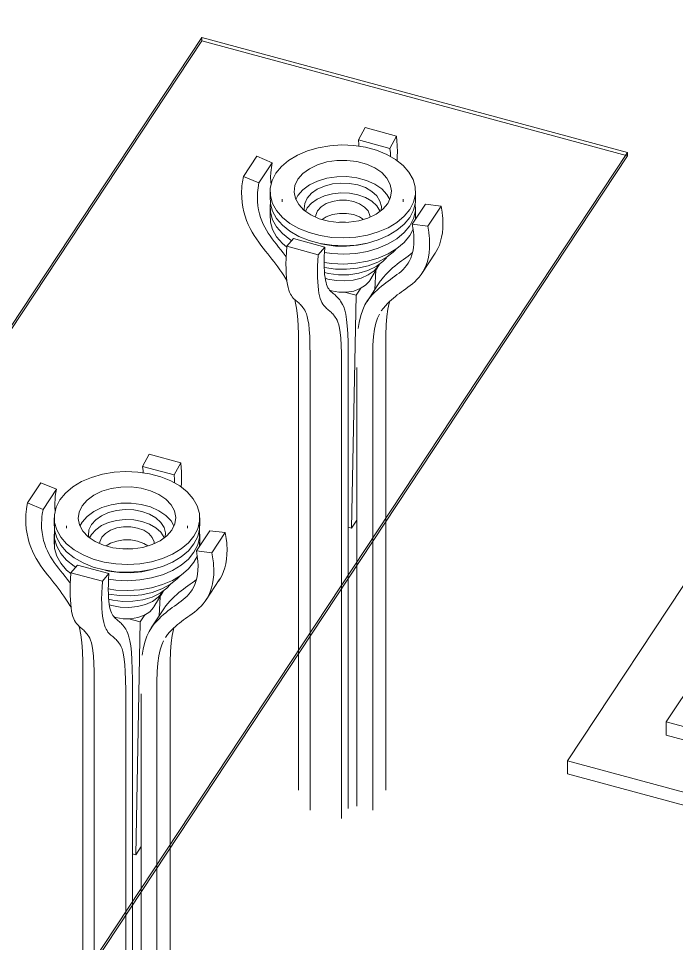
# Model space of a CAD drawing. Header units: millimetres. Extents: x -40531 to 31993, y -28732 to 45416.
# Drawn here: x -12691 to -8847, y -18034 to -12630 of the extents above; entities that cross this region are included whole.
import ezdxf

# ---------------------------------------------------------------- set-up
doc = ezdxf.new("R2010")
doc.units = ezdxf.units.MM
doc.layers.add('A-GENM', color=13, linetype='Continuous', lineweight=9)
doc.layers.add('A-GLAZ-CURT', color=52, linetype='Continuous', lineweight=9)

# ---------------------------------------------------------------- blocks, each defined once
blk = doc.blocks.new('water view - water view-248773-3D Section')
at = {"layer": 'A-GENM'}
for p, q in [((-6618.3, -12630.3), (-9484, -16966.3)), ((-6384.1, -12922.1), (-8907.2, -16739.7)), ((-8907.2, -16739.7), (-6007.4, -17522.6)), ((-8907.2, -16739.7), (-8907.2, -16816.6)), ((-6007.4, -17599.5), (-8907.2, -16816.6)), ((-9484, -16966.3), (-6178.7, -17858.7)), ((-9484, -16966.3), (-9484, -17043.2)), ((-6178.7, -17935.6), (-9484, -17043.2))]:
    blk.add_line(p, q, dxfattribs=at)
blk = doc.blocks.new('Family8 - COLUMN-V24-3D Section')
at = {"layer": 'A-GENM'}
for p, q in [((-10704.7, -13339.4), (-10666.4, -13268)), ((-10482.4, -13317.7), (-10666.4, -13268)), ((-10704.7, -13339.4), (-10520.8, -13389)), ((-10482.4, -13317.7), (-10520.8, -13389)), ((-11299, -13435.4), (-11376.7, -13553)), ((-11299, -13435.4), (-11208.2, -13473.2)), ((-10517.8, -13428.6), (-10517.4, -13436.8)), ((-11285.9, -13590.8), (-11208.2, -13473.2)), ((-11285.9, -13590.8), (-11376.7, -13553)), ((-11221, -13640.4), (-11221, -13686.5)), ((-11071.2, -13688.3), (-11058.5, -13664.7)), ((-10371.6, -13686.5), (-10371.6, -13640.4)), ((-11149.8, -13686.5), (-11149.8, -13701)), ((-10442.8, -13701), (-10442.8, -13686.5)), ((-10313.1, -13714.9), (-10390.8, -13832.5)), ((-10313.1, -13714.9), (-10222.4, -13726.1)), ((-11221, -13735.4), (-11221, -13764.1)), ((-11221, -13764.1), (-11221, -13793.1)), ((-11014.4, -13756.9), (-11003.9, -13737.1)), ((-10372.1, -13779.7), (-10371.9, -13804.3)), ((-10371.6, -13764.1), (-10371.6, -13735.4)), ((-10371.6, -13793.1), (-10371.6, -13764.1)), ((-10300.1, -13843.6), (-10222.4, -13726.1)), ((-10300.1, -13843.6), (-10390.8, -13832.5)), ((-10385.3, -13861.6), (-10405, -13898.8)), ((-11123.6, -13960.8), (-11085.2, -13916.2)), ((-10901.3, -13965.8), (-11085.2, -13916.2)), ((-11123.6, -13960.8), (-10939.6, -14010.5)), ((-10901.3, -13965.8), (-10939.6, -14010.5)), ((-10334.6, -14119.7), (-10256.9, -14002.1)), ((-10638.4, -14160.5), (-10585.4, -14070.6)), ((-10608.3, -14212.5), (-10603.1, -14100.4)), ((-10582.8, -14066.1), (-10588.7, -14075.9)), ((-10718.5, -14247.5), (-10691.4, -14206.5)), ((-10577.3, -14165.5), (-10655, -14283)), ((-10638.4, -14160.5), (-10640.8, -14164.4)), ((-10785.5, -14229.4), (-10718.5, -14247.5)), ((-10745.1, -15607.8), (-10718.5, -14247.5)), ((-11054.9, -14480.9), (-11054.9, -16340.8)), ((-10544.1, -14480.3), (-10544.1, -15567.9)), ((-10764.8, -14587), (-10764.8, -15901.8)), ((-10987.7, -16239), (-10987.7, -14596.2)), ((-10621.8, -15685.4), (-10621.8, -14597.8)), ((-10803.7, -14645.9), (-10803.7, -15960.7)), ((-10713.9, -14668.7), (-10713.9, -15824.8)), ((-10713.9, -15560.6), (-10745.1, -15607.8)), ((-10745.1, -15607.8), (-10764.8, -15602.5)), ((-10544.1, -15567.9), (-10544.1, -17138.5)), ((-10621.8, -17256), (-10621.8, -15685.4)), ((-10713.9, -15824.8), (-10713.9, -17231.2)), ((-10764.8, -15901.8), (-10764.8, -17245.2)), ((-10803.7, -15960.7), (-10803.7, -17304.1)), ((-10987.7, -17254.4), (-10987.7, -16239)), ((-11054.9, -16340.8), (-11054.9, -17139.1))]:
    blk.add_line(p, q, dxfattribs=at)
for points in [[(-10701.8, -13376.6, 0), (-10702.5, -13365.9, 0), (-10704.7, -13339.4, 0)], [(-10478.7, -13369.5, 0), (-10479.9, -13347.1, 0), (-10482.4, -13317.7, 0)], [(-11187.5, -13534.8, 0), (-11155, -13495, 0), (-11112.7, -13459.3, 0), (-11061.7, -13428.5, 0), (-11003.5, -13403.4, 0), (-10939.7, -13384.9, 0), (-10871.9, -13373.3, 0), (-10802.1, -13368.9, 0), (-10732.1, -13372, 0), (-10663.9, -13382.4, 0), (-10599.3, -13399.9, 0), (-10540, -13423.9, 0), (-10487.8, -13453.8, 0), (-10443.9, -13488.8, 0), (-10409.7, -13528, 0), (-10386, -13570.2, 0), (-10373.5, -13614.3, 0), (-10372.6, -13659.1, 0), (-10383.2, -13703.4, 0), (-10405, -13746, 0)], [(-10520.8, -13389, 0), (-10518.5, -13415.6, 0), (-10517.8, -13428.6, 0)], [(-10478.9, -13460.6, 0), (-10478.1, -13436.7, 0), (-10477.8, -13406.8, 0), (-10478.4, -13376.9, 0), (-10478.7, -13369.5, 0)], [(-11208.2, -13473.2, 0), (-11213.5, -13501.7, 0), (-11215.3, -13515.4, 0)], [(-11058.5, -13569.6, 0), (-11029.7, -13536.3, 0), (-10990.7, -13507.6, 0), (-10943.3, -13484.6, 0), (-10889.4, -13468.5, 0), (-10831.5, -13459.9, 0), (-10772, -13459.1, 0), (-10713.5, -13466.3, 0), (-10658.7, -13481.1, 0), (-10609.9, -13502.9, 0), (-10569.3, -13530.7, 0), (-10538.5, -13563.2, 0), (-10519.1, -13599.2, 0), (-10511.7, -13636.9, 0), (-10516.8, -13674.8, 0), (-10534.1, -13711.2, 0)], [(-11376.7, -13553, 0), (-11382.6, -13584.6, 0), (-11385.5, -13608, 0)], [(-10405, -13746, 0), (-10437.6, -13785.8, 0), (-10479.9, -13821.5, 0), (-10530.8, -13852.3, 0), (-10589, -13877.4, 0), (-10652.9, -13895.9, 0), (-10720.7, -13907.5, 0), (-10790.5, -13911.8, 0), (-10860.5, -13908.8, 0), (-10928.7, -13898.3, 0), (-10993.3, -13880.9, 0), (-11052.6, -13856.9, 0), (-11104.8, -13827, 0), (-11148.6, -13792, 0), (-11182.9, -13752.8, 0), (-11206.6, -13710.6, 0), (-11219.1, -13666.5, 0), (-11220, -13621.7, 0), (-11209.4, -13577.4, 0), (-11187.5, -13534.8, 0)], [(-11215.3, -13515.4, 0), (-11216.7, -13529.4, 0), (-11217.8, -13556.3, 0), (-11217.1, -13582.3, 0), (-11215.4, -13601.7, 0)], [(-11058.5, -13664.7, 0), (-11029.7, -13631.4, 0), (-10990.7, -13602.6, 0), (-10943.3, -13579.7, 0), (-10889.4, -13563.5, 0), (-10831.5, -13554.9, 0), (-10772, -13554.2, 0), (-10713.5, -13561.4, 0), (-10658.7, -13576.2, 0), (-10609.9, -13597.9, 0), (-10569.3, -13625.7, 0), (-10538.5, -13658.3, 0), (-10521.9, -13687.2, 0)], [(-11385.5, -13608, 0), (-11386.2, -13615.7, 0), (-11387.6, -13646.1, 0), (-11387, -13675.8, 0), (-11384.4, -13704.7, 0), (-11380.1, -13732.7, 0), (-11374.3, -13759.8, 0), (-11366.9, -13785.8, 0), (-11358.2, -13810.6, 0), (-11348.4, -13834.3, 0), (-11337.6, -13856.8, 0), (-11325.9, -13878.3, 0), (-11313.6, -13898.8, 0), (-11300.7, -13918.3, 0), (-11287.5, -13937, 0), (-11274.2, -13954.8, 0), (-11260.9, -13972, 0), (-11247.8, -13988.6, 0), (-11235, -14004.6, 0), (-11222.6, -14020.1, 0), (-11210.6, -14035.4, 0), (-11198.9, -14050.7, 0), (-11187.3, -14066, 0), (-11175.8, -14081.7, 0), (-11164.4, -14097.8, 0), (-11152.8, -14114.7, 0), (-11141.1, -14132.3, 0), (-11129.2, -14151.1, 0), (-11123, -14161.3, 0)], [(-11293, -13633, 0), (-11291.2, -13619.3, 0), (-11285.9, -13590.8, 0)], [(-10534.1, -13711.2, 0), (-10562.9, -13744.5, 0), (-10601.8, -13773.2, 0), (-10649.3, -13796.2, 0), (-10703.2, -13812.3, 0), (-10761.1, -13820.9, 0), (-10820.6, -13821.6, 0), (-10879, -13814.4, 0), (-10933.8, -13799.7, 0), (-10982.6, -13777.9, 0), (-11023.3, -13750.1, 0), (-11054, -13717.6, 0), (-11073.5, -13681.6, 0), (-11080.8, -13643.9, 0), (-11075.8, -13606, 0), (-11058.5, -13569.6, 0)], [(-11003.9, -13679.4, 0), (-10979.2, -13651.3, 0), (-10945.3, -13627.4, 0), (-10903.9, -13608.9, 0), (-10857.2, -13596.7, 0), (-10807.3, -13591.5, 0), (-10757, -13593.6, 0), (-10708.6, -13602.7, 0), (-10664.6, -13618.5, 0), (-10627.2, -13640.2, 0), (-10598.3, -13666.6, 0), (-10579.3, -13696.5, 0), (-10571.2, -13728.4, 0), (-10572.4, -13752.1, 0)], [(-11127.1, -14021.8, 0), (-11132.2, -14015.2, 0), (-11145.1, -13998.6, 0), (-11158, -13982.2, 0), (-11171.2, -13965.7, 0), (-11184.2, -13949.4, 0), (-11196.9, -13933.2, 0), (-11209.2, -13917, 0), (-11220.9, -13900.8, 0), (-11232.1, -13884.3, 0), (-11242.5, -13867.5, 0), (-11252.3, -13850.1, 0), (-11261.4, -13832.1, 0), (-11269.6, -13813.1, 0), (-11276.9, -13792.9, 0), (-11283.3, -13771.4, 0), (-11288.5, -13748.7, 0), (-11292.4, -13724.8, 0), (-11294.8, -13699.8, 0), (-11295.5, -13673.9, 0), (-11294.4, -13647, 0), (-11293, -13633, 0)], [(-11220, -13667.8, 0), (-11219.1, -13712.7, 0), (-11206.6, -13756.8, 0), (-11182.9, -13799, 0), (-11148.6, -13838.1, 0), (-11104.8, -13873.1, 0), (-11052.6, -13903, 0), (-10993.3, -13927, 0), (-10928.7, -13944.5, 0), (-10860.5, -13954.9, 0), (-10790.5, -13958, 0), (-10720.7, -13953.7, 0), (-10652.9, -13942.1, 0), (-10589, -13923.5, 0), (-10530.8, -13898.5, 0), (-10479.9, -13867.7, 0), (-10437.6, -13831.9, 0), (-10405, -13792.2, 0)], [(-11003.9, -13737.1, 0), (-10979.2, -13709, 0), (-10945.3, -13685.1, 0), (-10903.9, -13666.6, 0), (-10857.2, -13654.4, 0), (-10807.3, -13649.3, 0), (-10757, -13651.3, 0), (-10708.6, -13660.4, 0), (-10664.6, -13676.2, 0), (-10627.2, -13697.9, 0), (-10598.3, -13724.3, 0), (-10579.3, -13754.2, 0), (-10578.4, -13756.2, 0)], [(-11095.7, -13928, 0), (-11104.8, -13922, 0), (-11148.6, -13887, 0), (-11182.9, -13847.9, 0), (-11206.6, -13805.7, 0), (-11219.1, -13761.6, 0), (-11220, -13716.7, 0), (-11219.5, -13712.6, 0)], [(-11019.9, -13753.4, 0), (-11021.4, -13742.5, 0), (-11018.2, -13710.3, 0), (-11003.9, -13679.4, 0)], [(-10943.3, -13753.4, 0), (-10922.2, -13730.5, 0), (-10892.6, -13711.8, 0), (-10856.3, -13698.6, 0), (-10816, -13691.9, 0), (-10774.3, -13692.1, 0), (-10734.2, -13699.2, 0), (-10698.2, -13712.6, 0), (-10669, -13731.6, 0), (-10648.4, -13754.8, 0), (-10637.9, -13780.5, 0), (-10636.8, -13790.2, 0)], [(-10405, -13792.2, 0), (-10383.2, -13749.6, 0), (-10372.6, -13705.3, 0), (-10372.1, -13673.1, 0)], [(-10373.5, -13709.3, 0), (-10372.6, -13754.2, 0), (-10383.2, -13798.5, 0), (-10405, -13841.1, 0)], [(-11124.9, -13965.1, 0), (-11148.6, -13944.7, 0), (-11182.9, -13905.6, 0), (-11206.6, -13863.4, 0), (-11219.1, -13819.3, 0), (-11220, -13774.4, 0)], [(-10955.8, -13790, 0), (-10954.4, -13779.1, 0), (-10943.3, -13753.4, 0)], [(-10917.7, -13803.9, 0), (-10892.6, -13788.7, 0), (-10856.3, -13775.6, 0), (-10816, -13768.8, 0), (-10774.3, -13769, 0), (-10734.2, -13776.1, 0), (-10698.2, -13789.6, 0), (-10675.1, -13803.7, 0)], [(-10222.4, -13726.1, 0), (-10216.5, -13760.9, 0), (-10213.5, -13785.9, 0)], [(-10815.5, -13820.7, 0), (-10795.7, -13819.2, 0), (-10780.5, -13820.2, 0)], [(-10390.8, -13832.5, 0), (-10385.5, -13863.8, 0), (-10383.7, -13878.5, 0)], [(-10213.5, -13785.9, 0), (-10212.9, -13793.9, 0), (-10211.4, -13825.1, 0), (-10212.1, -13854.5, 0), (-10214.6, -13882, 0), (-10218.9, -13907.7, 0), (-10224.8, -13931.6, 0), (-10232.1, -13953.6, 0), (-10240.8, -13973.8, 0), (-10250.6, -13992.2, 0), (-10261.5, -14008.9, 0)], [(-10405, -13841.1, 0), (-10437.6, -13880.8, 0), (-10479.9, -13916.6, 0), (-10530.8, -13947.4, 0), (-10589, -13972.4, 0), (-10652.9, -13991, 0), (-10720.7, -14002.6, 0), (-10790.5, -14006.9, 0), (-10860.5, -14003.8, 0), (-10903.8, -13998.1, 0)], [(-10383.7, -13878.5, 0), (-10382.4, -13893.3, 0), (-10381.2, -13920.7, 0), (-10382, -13946.3, 0), (-10384.3, -13970, 0), (-10388.2, -13991.8, 0), (-10393.4, -14011.7, 0), (-10399.8, -14029.7, 0), (-10407.1, -14045.9, 0), (-10415.4, -14060.5, 0), (-10424.4, -14073.7, 0), (-10434.2, -14085.8, 0), (-10444.7, -14096.9, 0), (-10455.8, -14107.4, 0), (-10467.5, -14117.3, 0), (-10479.8, -14126.8, 0), (-10492.5, -14136.1, 0), (-10505.5, -14145.5, 0), (-10518.7, -14154.8, 0), (-10531.7, -14164.3, 0), (-10544.5, -14173.8, 0), (-10557.3, -14183.8, 0), (-10570.1, -14194.1, 0), (-10583, -14205.1, 0), (-10596, -14216.8, 0), (-10609, -14229.3, 0), (-10622.3, -14242.8, 0), (-10636.8, -14258.8, 0), (-10652, -14278.7, 0), (-10666.8, -14302.8, 0), (-10680.2, -14331.8, 0), (-10691.8, -14366.1, 0), (-10701.1, -14406.4, 0), (-10706.6, -14441.8, 0)], [(-10291.2, -13903.4, 0), (-10294.2, -13878.5, 0), (-10300.1, -13843.6, 0)], [(-10405, -13898.8, 0), (-10437.6, -13938.5, 0), (-10479.9, -13974.3, 0), (-10530.8, -14005.1, 0), (-10589, -14030.1, 0), (-10652.9, -14048.7, 0), (-10720.7, -14060.3, 0), (-10790.5, -14064.6, 0), (-10860.5, -14061.5, 0), (-10905.6, -14055.5, 0)], [(-10571.5, -14338.1, 0), (-10559.6, -14321.9, 0), (-10547.5, -14308.2, 0), (-10535.6, -14295.8, 0), (-10523.9, -14284.5, 0), (-10512.4, -14273.9, 0), (-10500.9, -14263.9, 0), (-10489.4, -14254.5, 0), (-10477.9, -14245.3, 0), (-10466.1, -14236.5, 0), (-10454.1, -14227.6, 0), (-10441.7, -14218.8, 0), (-10429, -14209.7, 0), (-10415.8, -14200.2, 0), (-10402.5, -14190.2, 0), (-10389.2, -14179.5, 0), (-10376, -14168, 0), (-10363.2, -14155.4, 0), (-10350.8, -14141.6, 0), (-10339.2, -14126.4, 0), (-10328.3, -14109.8, 0), (-10318.5, -14091.4, 0), (-10309.8, -14071.2, 0), (-10302.5, -14049.2, 0), (-10296.6, -14025.3, 0), (-10292.3, -13999.6, 0), (-10289.8, -13972, 0), (-10289.1, -13942.7, 0), (-10290.6, -13911.5, 0), (-10291.2, -13903.4, 0)], [(-11127.3, -14023.9, 0), (-11126.1, -13997.8, 0), (-11123.6, -13960.8, 0)], [(-10659.5, -13943.8, 0), (-10709.8, -13954.5, 0), (-10774.3, -13961, 0), (-10839.5, -13959.7, 0), (-10903.2, -13950.8, 0), (-10924.6, -13946, 0)], [(-10487.5, -13980.1, 0), (-10501.4, -13994.8, 0), (-10542.3, -14027.3, 0), (-10591.8, -14054.4, 0), (-10648.3, -14075.3, 0), (-10709.8, -14089.2, 0), (-10774.3, -14095.6, 0), (-10839.5, -14094.3, 0), (-10903.2, -14085.5, 0), (-10905, -14085.1, 0)], [(-10904.3, -14014.5, 0), (-10903.5, -13999.2, 0), (-10901.3, -13965.8, 0)], [(-10987.7, -14596.2, 0), (-10988.2, -14537.2, 0), (-10989.8, -14488.2, 0), (-10992.4, -14448.1, 0), (-10995.7, -14415.8, 0), (-10999.7, -14390.2, 0), (-11004.1, -14370.3, 0), (-11008.9, -14355, 0), (-11013.9, -14343.3, 0), (-11019, -14334, 0), (-11024.1, -14326.1, 0), (-11029, -14319, 0), (-11033.9, -14312.7, 0), (-11038.7, -14306.9, 0), (-11043.6, -14301.7, 0), (-11048.4, -14296.9, 0), (-11053.4, -14292.3, 0), (-11058.5, -14288, 0), (-11063.7, -14283.6, 0), (-11069.1, -14279.3, 0), (-11074.7, -14274.7, 0), (-11080.3, -14269.6, 0), (-11085.9, -14263.8, 0), (-11091.5, -14257.1, 0), (-11096.9, -14249.2, 0), (-11102.1, -14240, 0), (-11107, -14229.2, 0), (-11111.6, -14216.5, 0), (-11115.8, -14201.8, 0), (-11119.4, -14184.8, 0), (-11122.5, -14165.4, 0), (-11125, -14143.7, 0), (-11126.8, -14119.6, 0), (-11127.9, -14093, 0), (-11128.2, -14063.9, 0), (-11127.6, -14032.2, 0), (-11127.3, -14023.9, 0)], [(-10939.6, -14010.5, 0), (-10942.1, -14047.5, 0), (-10943.4, -14073.5, 0)], [(-10764.8, -14587, 0), (-10765.4, -14523.4, 0), (-10767.3, -14469.9, 0), (-10770.2, -14425.2, 0), (-10774.2, -14388.3, 0), (-10779, -14358.3, 0), (-10784.7, -14334.3, 0), (-10790.9, -14315.6, 0), (-10797.4, -14301.4, 0), (-10803.5, -14290.7, 0), (-10809.1, -14282.1, 0), (-10814.6, -14274.4, 0), (-10820.1, -14267.5, 0), (-10825.5, -14261.3, 0), (-10830.9, -14255.6, 0), (-10836.4, -14250.4, 0), (-10841.8, -14245.6, 0), (-10847.3, -14241, 0), (-10852.8, -14236.4, 0), (-10858.3, -14231.9, 0), (-10863.7, -14227.3, 0), (-10868.9, -14222.3, 0), (-10873.8, -14216.7, 0), (-10878.5, -14210.4, 0), (-10883, -14203.1, 0), (-10887.1, -14194.6, 0), (-10890.9, -14184.8, 0), (-10894.4, -14173.3, 0), (-10897.5, -14159.8, 0), (-10900.2, -14144.1, 0), (-10902.4, -14126.1, 0), (-10904, -14105.7, 0), (-10905, -14082.9, 0), (-10905.3, -14057.6, 0), (-10904.9, -14029.7, 0), (-10904.3, -14014.5, 0)], [(-10541.5, -14027.9, 0), (-10562.9, -14050.8, 0), (-10601.8, -14079.6, 0), (-10649.3, -14102.5, 0), (-10703.2, -14118.6, 0), (-10761.1, -14127.3, 0), (-10820.6, -14128, 0), (-10879, -14120.8, 0), (-10903.9, -14115.1, 0)], [(-10577.3, -14165.5, 0), (-10574.4, -14161.1, 0), (-10559.1, -14141.3, 0), (-10544.6, -14125.2, 0), (-10531.3, -14111.7, 0), (-10518.3, -14099.2, 0), (-10505.3, -14087.5, 0), (-10492.5, -14076.6, 0), (-10479.6, -14066.2, 0), (-10466.8, -14056.3, 0), (-10454, -14046.7, 0), (-10441, -14037.3, 0), (-10427.8, -14027.9, 0), (-10414.8, -14018.6, 0), (-10402.1, -14009.3, 0), (-10390.4, -14000.2, 0)], [(-10943.4, -14073.5, 0), (-10943.6, -14081.8, 0), (-10944.2, -14113.5, 0), (-10944, -14142.7, 0), (-10942.9, -14169.3, 0), (-10941.1, -14193.4, 0), (-10938.6, -14215.1, 0), (-10935.5, -14234.4, 0), (-10931.8, -14251.4, 0), (-10927.7, -14266.2, 0), (-10923.1, -14278.8, 0), (-10918.2, -14289.7, 0), (-10913, -14298.9, 0), (-10907.5, -14306.8, 0), (-10902, -14313.5, 0), (-10896.4, -14319.2, 0), (-10890.7, -14324.3, 0), (-10885.2, -14328.9, 0), (-10879.8, -14333.3, 0), (-10874.6, -14337.6, 0), (-10869.5, -14342, 0), (-10864.5, -14346.6, 0), (-10859.6, -14351.4, 0), (-10854.8, -14356.6, 0), (-10849.9, -14362.3, 0), (-10845.1, -14368.7, 0), (-10840.1, -14375.7, 0), (-10835.1, -14383.6, 0), (-10830, -14392.9, 0), (-10825, -14404.7, 0), (-10820.2, -14420, 0), (-10815.7, -14439.9, 0), (-10811.8, -14465.4, 0), (-10808.5, -14497.7, 0), (-10805.9, -14537.9, 0), (-10804.3, -14586.9, 0), (-10803.7, -14645.9, 0)], [(-10588.7, -14075.9, 0), (-10613.4, -14104, 0), (-10647.3, -14127.9, 0), (-10688.6, -14146.4, 0), (-10735.4, -14158.5, 0), (-10785.2, -14163.7, 0), (-10835.6, -14161.7, 0), (-10884, -14152.5, 0), (-10900.3, -14147.6, 0)], [(-10640.8, -14164.4, 0), (-10663.1, -14188.7, 0), (-10694.5, -14208.5, 0), (-10732.8, -14222.4, 0), (-10775.4, -14229.5, 0), (-10819.5, -14229.3, 0), (-10861.9, -14221.8, 0), (-10873.6, -14218.3, 0)], [(-11076.7, -14272.1, 0), (-11074, -14283.1, 0), (-11066.2, -14322.5, 0), (-11060.1, -14368.1, 0), (-11056.3, -14420.6, 0), (-11054.9, -14480.9, 0)], [(-10521.9, -14281.8, 0), (-10525, -14292.8, 0), (-10532.9, -14328, 0), (-10538.9, -14370.3, 0), (-10542.7, -14420.8, 0), (-10544.1, -14480.3, 0)], [(-10621.8, -14597.8, 0), (-10620.4, -14538.3, 0), (-10616.6, -14487.9, 0), (-10610.6, -14445.5, 0), (-10602.7, -14410.3, 0), (-10593.4, -14381.3, 0), (-10582.9, -14357.5, 0)]]:
    blk.add_polyline3d(points, dxfattribs=at)
blk = doc.blocks.new('Family8 - COLUMN-V25-3D Section')
at = {"layer": 'A-GENM'}
for p, q in [((-11965.5, -15247), (-11927.1, -15175.7)), ((-11743.2, -15225.3), (-11927.1, -15175.7)), ((-11743.2, -15225.3), (-11781.5, -15296.7)), ((-11965.5, -15247), (-11781.5, -15296.7)), ((-12559.7, -15343), (-12637.4, -15460.6)), ((-12559.7, -15343), (-12469, -15380.9)), ((-11778.5, -15336.2), (-11778.2, -15344.4)), ((-12546.7, -15498.4), (-12469, -15380.9)), ((-12546.7, -15498.4), (-12637.4, -15460.6)), ((-12481.8, -15548), (-12481.8, -15594.2)), ((-11632.3, -15594.2), (-11632.3, -15548)), ((-12410.6, -15594.2), (-12410.6, -15608.6)), ((-12331.9, -15595.9), (-12319.2, -15572.3)), ((-11703.5, -15608.6), (-11703.5, -15594.2)), ((-12481.8, -15643.1), (-12481.8, -15671.7)), ((-12275.2, -15664.5), (-12264.7, -15644.7)), ((-11573.9, -15622.6), (-11651.6, -15740.1)), ((-11632.3, -15671.7), (-11632.3, -15643.1)), ((-11573.9, -15622.6), (-11483.1, -15633.7)), ((-11560.8, -15751.3), (-11483.1, -15633.7)), ((-12481.8, -15671.7), (-12481.8, -15700.8)), ((-11632.8, -15687.3), (-11632.7, -15711.9)), ((-11632.3, -15700.8), (-11632.3, -15671.7)), ((-11646, -15769.2), (-11665.8, -15806.4)), ((-11560.8, -15751.3), (-11651.6, -15740.1)), ((-12384.3, -15868.4), (-12346, -15823.8)), ((-12162.1, -15873.5), (-12346, -15823.8)), ((-12384.3, -15868.4), (-12200.4, -15918.1)), ((-12162.1, -15873.5), (-12200.4, -15918.1)), ((-11595.3, -16027.3), (-11517.6, -15909.8)), ((-11899.2, -16068.1), (-11846.1, -15978.2)), ((-11843.6, -15973.7), (-11849.4, -15983.5)), ((-11869, -16120.1), (-11863.9, -16008)), ((-11838, -16073.1), (-11915.7, -16190.6)), ((-11899.2, -16068.1), (-11901.6, -16072)), ((-12046.3, -16137.1), (-11979.2, -16155.2)), ((-12005.9, -17515.4), (-11979.2, -16155.2)), ((-11979.2, -16155.2), (-11952.7, -16114.9)), ((-12315.7, -16388.5), (-12315.7, -18248.4)), ((-11804.8, -16387.9), (-11804.8, -17475.5)), ((-12248.4, -18146.6), (-12248.4, -16503.9)), ((-12025.6, -16494.7), (-12025.6, -17809.5)), ((-11882.5, -17593.1), (-11882.5, -16505.5)), ((-12064.5, -16553.5), (-12064.5, -17868.3)), ((-11974.7, -16576.3), (-11974.7, -17732.4)), ((-11974.7, -17468.2), (-12005.9, -17515.4)), ((-11804.8, -17475.5), (-11804.8, -19046.1)), ((-12005.9, -17515.4), (-12025.6, -17510.1)), ((-11882.5, -19163.6), (-11882.5, -17593.1)), ((-11974.7, -17732.4), (-11974.7, -19138.8)), ((-12025.6, -17809.5), (-12025.6, -19152.8)), ((-12064.5, -17868.3), (-12064.5, -19211.7)), ((-12248.4, -19162.1), (-12248.4, -18146.6)), ((-12315.7, -18248.4), (-12315.7, -19046.7))]:
    blk.add_line(p, q, dxfattribs=at)
for points in [[(-11739.5, -15277.1, 0), (-11740.7, -15254.8, 0), (-11743.2, -15225.3, 0)], [(-12448.3, -15442.4, 0), (-12415.8, -15402.6, 0), (-12373.4, -15366.9, 0), (-12322.5, -15336.1, 0), (-12264.3, -15311, 0), (-12200.4, -15292.5, 0), (-12132.7, -15280.9, 0), (-12062.8, -15276.6, 0), (-11992.9, -15279.7, 0), (-11924.6, -15290.1, 0), (-11860, -15307.5, 0), (-11800.8, -15331.5, 0), (-11748.5, -15361.4, 0), (-11704.7, -15396.4, 0), (-11670.5, -15435.6, 0), (-11646.8, -15477.8, 0), (-11634.3, -15521.9, 0), (-11633.3, -15566.7, 0), (-11643.9, -15611.1, 0), (-11665.8, -15653.7, 0)], [(-11962.6, -15284.3, 0), (-11963.2, -15273.5, 0), (-11965.5, -15247, 0)], [(-11739.7, -15368.5, 0), (-11738.9, -15344.4, 0), (-11738.6, -15314.4, 0), (-11739.2, -15284.5, 0), (-11739.5, -15277.1, 0)], [(-11781.5, -15296.7, 0), (-11779.3, -15323.2, 0), (-11778.5, -15336.2, 0)], [(-12469, -15380.9, 0), (-12474.3, -15409.3, 0), (-12476.1, -15423.1, 0)], [(-12319.2, -15477.2, 0), (-12290.5, -15443.9, 0), (-12251.5, -15415.2, 0), (-12204, -15392.2, 0), (-12150.2, -15376.1, 0), (-12092.2, -15367.5, 0), (-12032.7, -15366.8, 0), (-11974.3, -15374, 0), (-11919.5, -15388.8, 0), (-11870.7, -15410.5, 0), (-11830, -15438.3, 0), (-11799.3, -15470.8, 0), (-11779.8, -15506.8, 0), (-11772.5, -15544.5, 0), (-11777.6, -15582.4, 0), (-11794.9, -15618.8, 0)], [(-11665.8, -15653.7, 0), (-11698.3, -15693.4, 0), (-11740.6, -15729.1, 0), (-11791.6, -15759.9, 0), (-11849.8, -15785, 0), (-11913.7, -15803.6, 0), (-11981.4, -15815.2, 0), (-12051.2, -15819.5, 0), (-12121.2, -15816.4, 0), (-12189.4, -15806, 0), (-12254.1, -15788.5, 0), (-12313.3, -15764.5, 0), (-12365.6, -15734.6, 0), (-12409.4, -15699.6, 0), (-12443.6, -15660.5, 0), (-12467.3, -15618.2, 0), (-12479.8, -15574.1, 0), (-12480.8, -15529.3, 0), (-12470.2, -15485, 0), (-12448.3, -15442.4, 0)], [(-12476.1, -15423.1, 0), (-12477.4, -15437.1, 0), (-12478.5, -15463.9, 0), (-12477.8, -15489.9, 0), (-12476.1, -15509.4, 0)], [(-12637.4, -15460.6, 0), (-12643.3, -15492.2, 0), (-12646.2, -15515.6, 0)], [(-12553.8, -15540.6, 0), (-12552, -15526.9, 0), (-12546.7, -15498.4, 0)], [(-11794.9, -15618.8, 0), (-11823.6, -15652.1, 0), (-11862.6, -15680.8, 0), (-11910, -15703.8, 0), (-11963.9, -15719.9, 0), (-12021.9, -15728.5, 0), (-12081.4, -15729.3, 0), (-12139.8, -15722.1, 0), (-12194.6, -15707.3, 0), (-12243.4, -15685.5, 0), (-12284, -15657.7, 0), (-12314.8, -15625.2, 0), (-12334.2, -15589.2, 0), (-12341.6, -15551.5, 0), (-12336.5, -15513.6, 0), (-12319.2, -15477.2, 0)], [(-12319.2, -15572.3, 0), (-12290.5, -15539, 0), (-12251.5, -15510.2, 0), (-12204, -15487.3, 0), (-12150.2, -15471.2, 0), (-12092.2, -15462.5, 0), (-12032.7, -15461.8, 0), (-11974.3, -15469, 0), (-11919.5, -15483.8, 0), (-11870.7, -15505.6, 0), (-11830, -15533.3, 0), (-11799.3, -15565.9, 0), (-11782.6, -15594.8, 0)], [(-12264.7, -15587, 0), (-12239.9, -15558.9, 0), (-12206.1, -15535, 0), (-12164.7, -15516.5, 0), (-12117.9, -15504.4, 0), (-12068.1, -15499.2, 0), (-12017.7, -15501.2, 0), (-11969.3, -15510.4, 0), (-11925.3, -15526.2, 0), (-11887.9, -15547.8, 0), (-11859, -15574.3, 0), (-11840, -15604.1, 0), (-11831.9, -15636, 0), (-11833.2, -15659.8, 0)], [(-12646.2, -15515.6, 0), (-12646.9, -15523.3, 0), (-12648.3, -15553.7, 0), (-12647.7, -15583.4, 0), (-12645.2, -15612.3, 0), (-12640.9, -15640.3, 0), (-12635, -15667.4, 0), (-12627.7, -15693.4, 0), (-12619, -15718.3, 0), (-12609.2, -15741.9, 0), (-12598.3, -15764.5, 0), (-12586.7, -15785.9, 0), (-12574.3, -15806.4, 0), (-12561.5, -15825.9, 0), (-12548.3, -15844.6, 0), (-12535, -15862.5, 0), (-12521.7, -15879.7, 0), (-12508.5, -15896.2, 0), (-12495.7, -15912.2, 0), (-12483.4, -15927.8, 0), (-12471.4, -15943.1, 0), (-12459.6, -15958.3, 0), (-12448, -15973.6, 0), (-12436.6, -15989.3, 0), (-12425.1, -16005.4, 0), (-12413.6, -16022.3, 0), (-12401.9, -16040, 0), (-12389.9, -16058.7, 0), (-12383.7, -16068.9, 0)], [(-12387.9, -15929.4, 0), (-12393, -15922.8, 0), (-12405.8, -15906.3, 0), (-12418.8, -15889.8, 0), (-12431.9, -15873.3, 0), (-12445, -15857, 0), (-12457.7, -15840.8, 0), (-12470, -15824.7, 0), (-12481.7, -15808.4, 0), (-12492.8, -15792, 0), (-12503.3, -15775.1, 0), (-12513.1, -15757.8, 0), (-12522.1, -15739.7, 0), (-12530.3, -15720.7, 0), (-12537.7, -15700.5, 0), (-12544, -15679.1, 0), (-12549.3, -15656.3, 0), (-12553.1, -15632.4, 0), (-12555.5, -15607.5, 0), (-12556.2, -15581.5, 0), (-12555.1, -15554.6, 0), (-12553.8, -15540.6, 0)], [(-12264.7, -15644.7, 0), (-12239.9, -15616.6, 0), (-12206.1, -15592.7, 0), (-12164.7, -15574.2, 0), (-12117.9, -15562.1, 0), (-12068.1, -15556.9, 0), (-12017.7, -15558.9, 0), (-11969.3, -15568.1, 0), (-11925.3, -15583.9, 0), (-11887.9, -15605.5, 0), (-11859, -15632, 0), (-11840, -15661.8, 0), (-11839.2, -15663.8, 0)], [(-12480.8, -15575.4, 0), (-12479.8, -15620.3, 0), (-12467.3, -15664.4, 0), (-12443.6, -15706.6, 0), (-12409.4, -15745.7, 0), (-12365.6, -15780.7, 0), (-12313.3, -15810.7, 0), (-12254.1, -15834.7, 0), (-12189.4, -15852.1, 0), (-12121.2, -15862.5, 0), (-12051.2, -15865.6, 0), (-11981.4, -15861.3, 0), (-11913.7, -15849.7, 0), (-11849.8, -15831.1, 0), (-11791.6, -15806.1, 0), (-11740.6, -15775.3, 0), (-11698.3, -15739.5, 0), (-11665.8, -15699.8, 0)], [(-12280.7, -15661, 0), (-12282.2, -15650.1, 0), (-12279, -15617.9, 0), (-12264.7, -15587, 0)], [(-12204.1, -15661.1, 0), (-12183, -15638.1, 0), (-12153.3, -15619.4, 0), (-12117.1, -15606.2, 0), (-12076.8, -15599.5, 0), (-12035.1, -15599.7, 0), (-11994.9, -15606.8, 0), (-11959, -15620.3, 0), (-11929.7, -15639.2, 0), (-11909.2, -15662.4, 0), (-11898.7, -15688.2, 0), (-11897.5, -15697.8, 0)], [(-11665.8, -15699.8, 0), (-11643.9, -15657.2, 0), (-11633.3, -15612.9, 0), (-11632.8, -15580.7, 0)], [(-11634.3, -15616.9, 0), (-11633.3, -15661.8, 0), (-11643.9, -15706.1, 0), (-11665.8, -15748.7, 0)], [(-12356.4, -15835.6, 0), (-12365.6, -15829.6, 0), (-12409.4, -15794.6, 0), (-12443.6, -15755.5, 0), (-12467.3, -15713.3, 0), (-12479.8, -15669.2, 0), (-12480.8, -15624.3, 0), (-12480.3, -15620.2, 0)], [(-12216.6, -15697.6, 0), (-12215.1, -15686.7, 0), (-12204.1, -15661.1, 0)], [(-11483.1, -15633.7, 0), (-11477.2, -15668.5, 0), (-11474.3, -15693.5, 0)], [(-12385.7, -15872.7, 0), (-12409.4, -15852.3, 0), (-12443.6, -15813.2, 0), (-12467.3, -15771, 0), (-12479.8, -15726.9, 0), (-12480.8, -15682, 0)], [(-12178.4, -15711.5, 0), (-12153.3, -15696.3, 0), (-12117.1, -15683.2, 0), (-12076.8, -15676.5, 0), (-12035.1, -15676.6, 0), (-11994.9, -15683.7, 0), (-11959, -15697.2, 0), (-11935.8, -15711.3, 0)], [(-11474.3, -15693.5, 0), (-11473.6, -15701.5, 0), (-11472.2, -15732.7, 0), (-11472.8, -15762.1, 0), (-11475.4, -15789.6, 0), (-11479.6, -15815.3, 0), (-11485.5, -15839.2, 0), (-11492.9, -15861.2, 0), (-11501.5, -15881.4, 0), (-11511.4, -15899.8, 0), (-11522.2, -15916.5, 0)], [(-11665.8, -15748.7, 0), (-11698.3, -15788.4, 0), (-11740.6, -15824.2, 0), (-11791.6, -15855, 0), (-11849.8, -15880, 0), (-11913.7, -15898.6, 0), (-11981.4, -15910.2, 0), (-12051.2, -15914.5, 0), (-12121.2, -15911.4, 0), (-12164.5, -15905.7, 0)], [(-12076.2, -15728.3, 0), (-12056.5, -15726.8, 0), (-12041.3, -15727.8, 0)], [(-11651.6, -15740.1, 0), (-11646.2, -15771.5, 0), (-11644.4, -15786.2, 0)], [(-11552, -15811.1, 0), (-11554.9, -15786.1, 0), (-11560.8, -15751.3, 0)], [(-11665.8, -15806.4, 0), (-11698.3, -15846.1, 0), (-11740.6, -15881.9, 0), (-11791.6, -15912.7, 0), (-11849.8, -15937.7, 0), (-11913.7, -15956.3, 0), (-11981.4, -15967.9, 0), (-12051.2, -15972.2, 0), (-12121.2, -15969.1, 0), (-12166.4, -15963.1, 0)], [(-11644.4, -15786.2, 0), (-11643.1, -15800.9, 0), (-11642, -15828.3, 0), (-11642.7, -15853.9, 0), (-11645.1, -15877.6, 0), (-11649, -15899.4, 0), (-11654.2, -15919.3, 0), (-11660.6, -15937.4, 0), (-11667.9, -15953.6, 0), (-11676.1, -15968.1, 0), (-11685.2, -15981.3, 0), (-11694.9, -15993.4, 0), (-11705.4, -16004.6, 0), (-11716.6, -16015, 0), (-11728.3, -16024.9, 0), (-11740.5, -16034.4, 0), (-11753.2, -16043.8, 0), (-11766.3, -16053.1, 0), (-11779.5, -16062.5, 0), (-11792.4, -16071.9, 0), (-11805.3, -16081.5, 0), (-11818.1, -16091.4, 0), (-11830.9, -16101.8, 0), (-11843.8, -16112.7, 0), (-11856.7, -16124.4, 0), (-11869.8, -16136.9, 0), (-11883.1, -16150.4, 0), (-11897.6, -16166.5, 0), (-11912.8, -16186.3, 0), (-11927.6, -16210.5, 0), (-11941, -16239.4, 0), (-11952.5, -16273.7, 0), (-11961.9, -16314, 0), (-11967.4, -16349.4, 0)], [(-11832.3, -16245.7, 0), (-11820.4, -16229.5, 0), (-11808.3, -16215.8, 0), (-11796.4, -16203.5, 0), (-11784.7, -16192.1, 0), (-11773.1, -16181.5, 0), (-11761.7, -16171.5, 0), (-11750.2, -16162.1, 0), (-11738.6, -16153, 0), (-11726.9, -16144.1, 0), (-11714.9, -16135.3, 0), (-11702.5, -16126.4, 0), (-11689.7, -16117.3, 0), (-11676.6, -16107.8, 0), (-11663.3, -16097.8, 0), (-11649.9, -16087.1, 0), (-11636.8, -16075.6, 0), (-11623.9, -16063, 0), (-11611.6, -16049.2, 0), (-11599.9, -16034, 0), (-11589.1, -16017.4, 0), (-11579.2, -15999, 0), (-11570.6, -15978.8, 0), (-11563.2, -15956.8, 0), (-11557.3, -15932.9, 0), (-11553.1, -15907.2, 0), (-11550.5, -15879.7, 0), (-11549.9, -15850.3, 0), (-11551.3, -15819.1, 0), (-11552, -15811.1, 0)], [(-12388, -15931.5, 0), (-12386.8, -15905.4, 0), (-12384.3, -15868.4, 0)], [(-11920.3, -15851.4, 0), (-11970.6, -15862.2, 0), (-12035, -15868.6, 0), (-12100.2, -15867.3, 0), (-12164, -15858.4, 0), (-12185.4, -15853.6, 0)], [(-12165.1, -15922.1, 0), (-12164.3, -15906.8, 0), (-12162.1, -15873.5, 0)], [(-12248.4, -16503.9, 0), (-12249, -16444.9, 0), (-12250.6, -16395.8, 0), (-12253.1, -16355.7, 0), (-12256.5, -16323.4, 0), (-12260.4, -16297.8, 0), (-12264.9, -16277.9, 0), (-12269.7, -16262.7, 0), (-12274.7, -16250.9, 0), (-12279.8, -16241.6, 0), (-12284.8, -16233.7, 0), (-12289.8, -16226.6, 0), (-12294.6, -16220.3, 0), (-12299.5, -16214.6, 0), (-12304.3, -16209.3, 0), (-12309.2, -16204.5, 0), (-12314.2, -16200, 0), (-12319.2, -16195.6, 0), (-12324.5, -16191.3, 0), (-12329.9, -16186.9, 0), (-12335.4, -16182.3, 0), (-12341, -16177.2, 0), (-12346.7, -16171.4, 0), (-12352.2, -16164.7, 0), (-12357.7, -16156.9, 0), (-12362.9, -16147.6, 0), (-12367.8, -16136.8, 0), (-12372.4, -16124.1, 0), (-12376.5, -16109.4, 0), (-12380.2, -16092.4, 0), (-12383.3, -16073.1, 0), (-12385.8, -16051.4, 0), (-12387.6, -16027.2, 0), (-12388.7, -16000.6, 0), (-12388.9, -15971.5, 0), (-12388.3, -15939.8, 0), (-12388, -15931.5, 0)], [(-12200.4, -15918.1, 0), (-12202.9, -15955.1, 0), (-12204.1, -15981.2, 0)], [(-12025.6, -16494.7, 0), (-12026.2, -16431, 0), (-12028, -16377.5, 0), (-12031, -16332.8, 0), (-12034.9, -16295.9, 0), (-12039.8, -16265.9, 0), (-12045.5, -16241.9, 0), (-12051.7, -16223.2, 0), (-12058.1, -16209, 0), (-12064.2, -16198.3, 0), (-12069.9, -16189.7, 0), (-12075.4, -16182, 0), (-12080.9, -16175.1, 0), (-12086.3, -16168.9, 0), (-12091.7, -16163.2, 0), (-12097.1, -16158.1, 0), (-12102.5, -16153.2, 0), (-12108, -16148.6, 0), (-12113.6, -16144.1, 0), (-12119.1, -16139.6, 0), (-12124.5, -16134.9, 0), (-12129.6, -16129.9, 0), (-12134.6, -16124.4, 0), (-12139.3, -16118, 0), (-12143.7, -16110.7, 0), (-12147.9, -16102.3, 0), (-12151.7, -16092.4, 0), (-12155.1, -16080.9, 0), (-12158.2, -16067.4, 0), (-12160.9, -16051.7, 0), (-12163.1, -16033.7, 0), (-12164.8, -16013.3, 0), (-12165.8, -15990.5, 0), (-12166.1, -15965.2, 0), (-12165.6, -15937.3, 0), (-12165.1, -15922.1, 0)], [(-11748.2, -15887.7, 0), (-11762.2, -15902.4, 0), (-11803.1, -15934.9, 0), (-11852.6, -15962, 0), (-11909.1, -15982.9, 0), (-11970.6, -15996.8, 0), (-12035, -16003.2, 0), (-12100.2, -16002, 0), (-12164, -15993.1, 0), (-12165.8, -15992.7, 0)], [(-11802.3, -15935.5, 0), (-11823.6, -15958.4, 0), (-11862.6, -15987.2, 0), (-11910, -16010.1, 0), (-11963.9, -16026.3, 0), (-12021.9, -16034.9, 0), (-12081.4, -16035.6, 0), (-12139.8, -16028.4, 0), (-12164.7, -16022.8, 0)], [(-11838, -16073.1, 0), (-11835.1, -16068.7, 0), (-11819.9, -16048.9, 0), (-11805.4, -16032.8, 0), (-11792.1, -16019.3, 0), (-11779, -16006.8, 0), (-11766.1, -15995.2, 0), (-11753.2, -15984.2, 0), (-11740.4, -15973.8, 0), (-11727.6, -15963.9, 0), (-11714.7, -15954.3, 0), (-11701.8, -15944.9, 0), (-11688.6, -15935.5, 0), (-11675.5, -15926.2, 0), (-11662.8, -15916.9, 0), (-11651.2, -15907.8, 0)], [(-12204.1, -15981.2, 0), (-12204.4, -15989.4, 0), (-12205, -16021.2, 0), (-12204.7, -16050.3, 0), (-12203.7, -16076.9, 0), (-12201.9, -16101, 0), (-12199.4, -16122.7, 0), (-12196.3, -16142, 0), (-12192.6, -16159, 0), (-12188.4, -16173.8, 0), (-12183.9, -16186.5, 0), (-12178.9, -16197.3, 0), (-12173.7, -16206.5, 0), (-12168.3, -16214.4, 0), (-12162.7, -16221.1, 0), (-12157.1, -16226.9, 0), (-12151.5, -16231.9, 0), (-12145.9, -16236.5, 0), (-12140.5, -16240.9, 0), (-12135.3, -16245.2, 0), (-12130.2, -16249.6, 0), (-12125.3, -16254.2, 0), (-12120.4, -16259, 0), (-12115.5, -16264.2, 0), (-12110.7, -16269.9, 0), (-12105.8, -16276.3, 0), (-12100.9, -16283.3, 0), (-12095.8, -16291.3, 0), (-12090.7, -16300.6, 0), (-12085.7, -16312.3, 0), (-12080.9, -16327.6, 0), (-12076.5, -16347.5, 0), (-12072.5, -16373, 0), (-12069.2, -16405.4, 0), (-12066.7, -16445.5, 0), (-12065, -16494.5, 0), (-12064.5, -16553.5, 0)], [(-11849.4, -15983.5, 0), (-11874.1, -16011.6, 0), (-11908, -16035.5, 0), (-11949.4, -16054, 0), (-11996.2, -16066.1, 0), (-12046, -16071.3, 0), (-12096.3, -16069.3, 0), (-12144.7, -16060.1, 0), (-12161.1, -16055.2, 0)], [(-11901.6, -16072, 0), (-11923.9, -16096.3, 0), (-11955.3, -16116.1, 0), (-11993.6, -16130, 0), (-12036.2, -16137.1, 0), (-12080.2, -16136.9, 0), (-12122.7, -16129.4, 0), (-12134.4, -16125.9, 0)], [(-12337.5, -16179.8, 0), (-12334.8, -16190.7, 0), (-12326.9, -16230.1, 0), (-12320.9, -16275.7, 0), (-12317.1, -16328.3, 0), (-12315.7, -16388.5, 0)], [(-11782.6, -16189.4, 0), (-11785.8, -16200.4, 0), (-11793.6, -16235.6, 0), (-11799.6, -16277.9, 0), (-11803.5, -16328.4, 0), (-11804.8, -16387.9, 0)], [(-11882.5, -16505.5, 0), (-11881.2, -16445.9, 0), (-11877.3, -16395.5, 0), (-11871.3, -16353.1, 0), (-11863.5, -16317.9, 0), (-11854.1, -16288.9, 0), (-11843.6, -16265.2, 0)]]:
    blk.add_polyline3d(points, dxfattribs=at)
blk = doc.blocks.new('System Panel - Glazed-249321-3D Section')
at = {"layer": 'A-GLAZ-CURT'}
for p, q in [((-11620.2, -12742.1), (-17496.2, -21632.8)), ((-9133, -13413.6), (-11620.2, -12742.1)), ((-11620.2, -12761.3), (-11620.2, -12742.1)), ((-17496.2, -21652), (-11620.2, -12761.3)), ((-11620.2, -12761.3), (-9133, -13432.9)), ((-15009, -22304.4), (-9133, -13413.6)), ((-9133, -13432.9), (-15009, -22323.6)), ((-9133, -13432.9), (-9133, -13413.6))]:
    blk.add_line(p, q, dxfattribs=at)

msp = doc.modelspace()

# ---------------------------------------------------------------- block references
at = {"layer": 'A-GENM'}
for name in ['water view - water view-248773-3D Section', 'Family8 - COLUMN-V24-3D Section', 'Family8 - COLUMN-V25-3D Section']:
    msp.add_blockref(name, (0, 0), dxfattribs=at)
at = {"layer": 'A-GLAZ-CURT'}
msp.add_blockref('System Panel - Glazed-249321-3D Section', (0, 0), dxfattribs=at)

doc.saveas('drawing.dxf')
